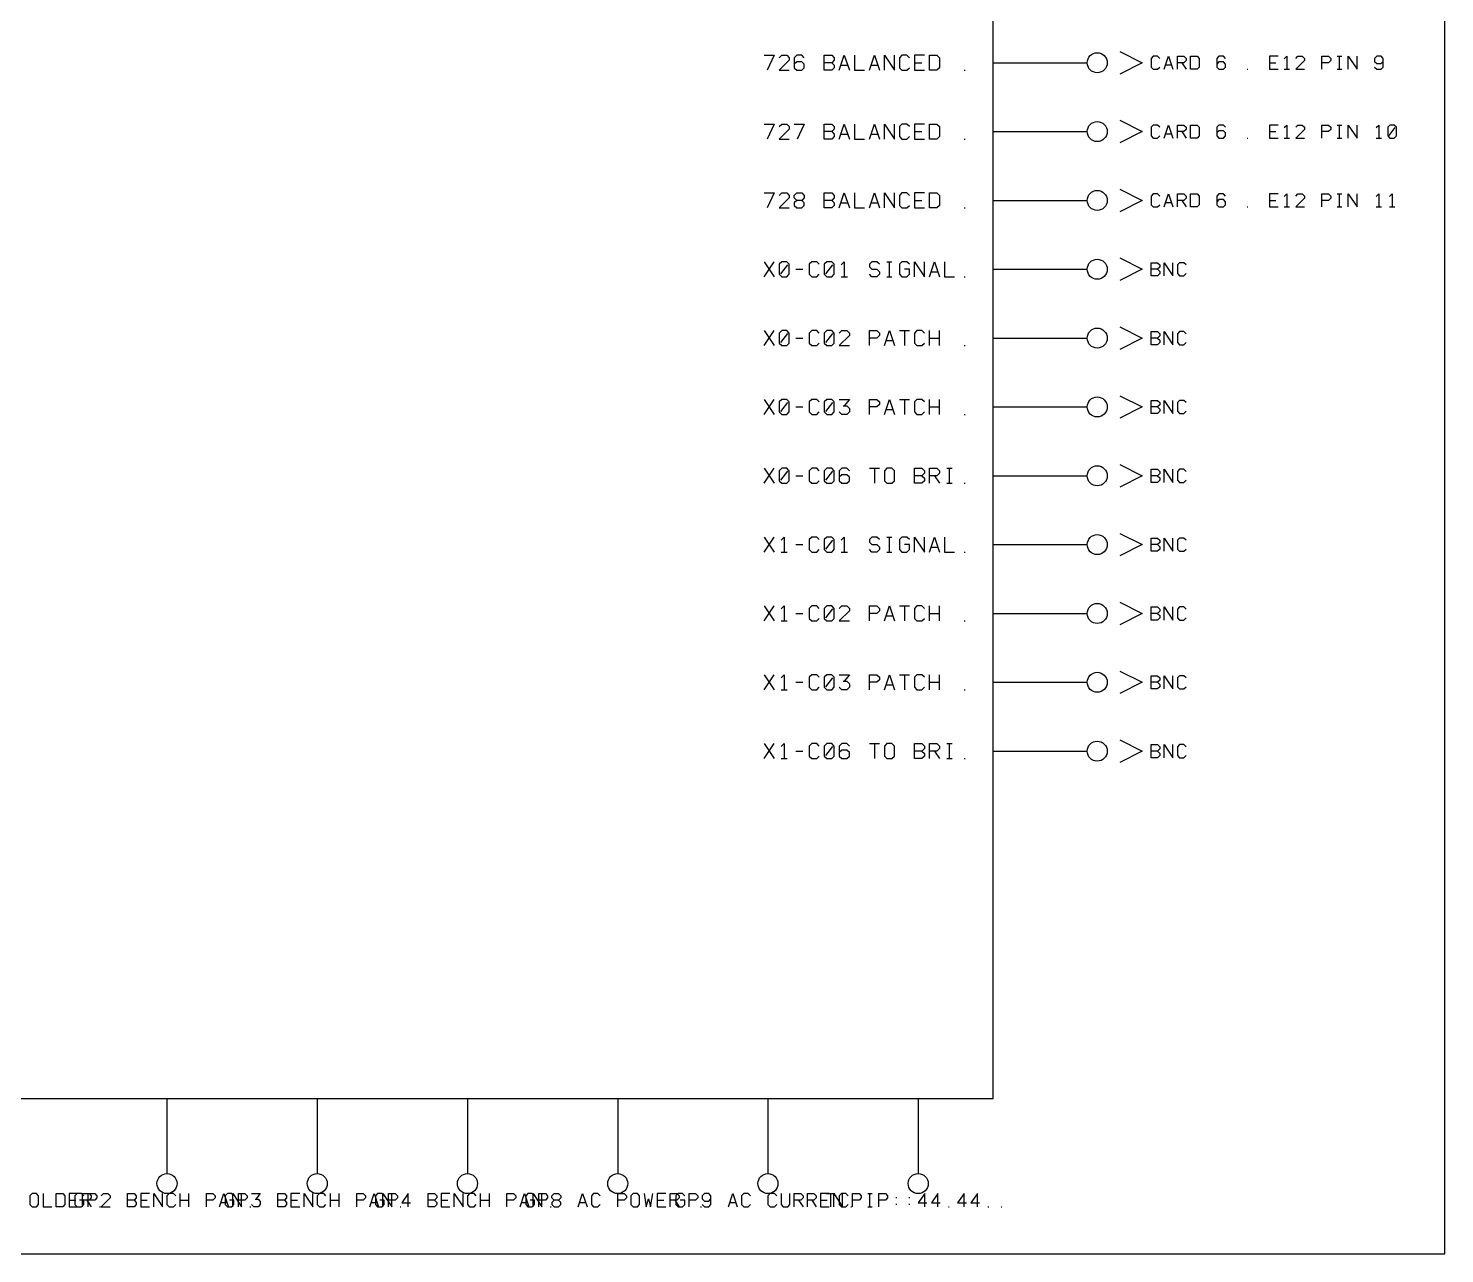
# Model space of a CAD drawing. Header units: millimetres. Extents: x 10 to 2534, y 10 to 1372.
# Drawn here: x 1781.8 to 2008.1, y 561.8 to 757.6 of the extents above; entities that cross this region are included whole.
import ezdxf

# ---------------------------------------------------------------- set-up
doc = ezdxf.new("R2010")
doc.units = ezdxf.units.MM
for name, color, linetype, lineweight in [('DEVICE', 7, 'CONTINUOUS', 25), ('GROUP', 6, 'CONTINUOUS', 25), ('LABEL', 8, 'CONTINUOUS', 25), ('POINT', 4, 'CONTINUOUS', 25), ('PORT_BUS', 5, 'CONTINUOUS', 25), ('PORT_OUT', 30, 'CONTINUOUS', 25), ('PORTAL', 2, 'CONTINUOUS', 25)]:
    doc.layers.add(name, color=color, linetype=linetype, lineweight=lineweight)

msp = doc.modelspace()

# ---------------------------------------------------------------- linework, layer by layer
at = {"layer": 'DEVICE'}
msp.add_lwpolyline([(1624, 586.6), (1936, 586.6), (1936, 1308.6), (1624, 1308.6)], close=True, dxfattribs=at)
at = {"layer": 'GROUP'}
msp.add_lwpolyline([(1551.9, 561.8), (2008.1, 561.8), (2008.1, 1327.2), (1551.9, 1327.2)], close=True, dxfattribs=at)
at = {"layer": 'LABEL'}
for points in [[(1899.4, 753.3), (1901, 753.3), (1899.88, 750.9)], [(1901.8, 752.9), (1902.2, 753.3), (1903, 753.3), (1903.4, 752.9), (1903.4, 752.5), (1901.8, 750.9), (1903.4, 750.9)], [(1905.8, 752.9), (1905.4, 753.3), (1904.6, 753.3), (1904.2, 752.9), (1904.2, 751.3), (1904.6, 750.9), (1905.4, 750.9), (1905.8, 751.3), (1905.8, 751.86), (1905.4, 752.26), (1904.6, 752.26), (1904.2, 751.86)], [(1909, 750.9), (1909, 753.3), (1910.2, 753.3), (1910.6, 752.9), (1910.6, 752.5), (1910.2, 752.1), (1909, 752.1)], [(1910.2, 752.1), (1910.6, 751.7), (1910.6, 751.3), (1910.2, 750.9), (1909, 750.9)], [(1911.4, 750.9), (1912.2, 753.3), (1913, 750.9)], [(1911.68, 751.7), (1912.72, 751.7)], [(1913.8, 753.3), (1913.8, 750.9), (1915.4, 750.9)], [(1916.2, 750.9), (1917, 753.3), (1917.8, 750.9)], [(1916.48, 751.7), (1917.52, 751.7)], [(1918.6, 750.9), (1918.6, 753.3), (1920.2, 750.9), (1920.2, 753.3)], [(1922.6, 752.9), (1922.2, 753.3), (1921.4, 753.3), (1921, 752.9), (1921, 751.3), (1921.4, 750.9), (1922.2, 750.9), (1922.6, 751.3)], [(1925, 753.3), (1923.4, 753.3), (1923.4, 750.9), (1925, 750.9)], [(1923.4, 752.1), (1924.6, 752.1)], [(1925.8, 750.9), (1925.8, 753.3), (1927, 753.3), (1927.4, 752.9), (1927.4, 751.3), (1927, 750.9), (1925.8, 750.9)], [(1931.32, 750.9), (1931.48, 750.9)], [(1899.4, 742.3), (1901, 742.3), (1899.88, 739.9)], [(1901.8, 741.9), (1902.2, 742.3), (1903, 742.3), (1903.4, 741.9), (1903.4, 741.5), (1901.8, 739.9), (1903.4, 739.9)], [(1904.2, 742.3), (1905.8, 742.3), (1904.68, 739.9)], [(1909, 739.9), (1909, 742.3), (1910.2, 742.3), (1910.6, 741.9), (1910.6, 741.5), (1910.2, 741.1), (1909, 741.1)], [(1911.4, 739.9), (1912.2, 742.3), (1913, 739.9)], [(1913.8, 742.3), (1913.8, 739.9), (1915.4, 739.9)], [(1916.2, 739.9), (1917, 742.3), (1917.8, 739.9)], [(1918.6, 739.9), (1918.6, 742.3), (1920.2, 739.9), (1920.2, 742.3)], [(1922.6, 741.9), (1922.2, 742.3), (1921.4, 742.3), (1921, 741.9), (1921, 740.3), (1921.4, 739.9), (1922.2, 739.9), (1922.6, 740.3)], [(1925, 742.3), (1923.4, 742.3), (1923.4, 739.9), (1925, 739.9)], [(1925.8, 739.9), (1925.8, 742.3), (1927, 742.3), (1927.4, 741.9), (1927.4, 740.3), (1927, 739.9), (1925.8, 739.9)], [(1910.2, 741.1), (1910.6, 740.7), (1910.6, 740.3), (1910.2, 739.9), (1909, 739.9)], [(1911.68, 740.7), (1912.72, 740.7)], [(1916.48, 740.7), (1917.52, 740.7)], [(1923.4, 741.1), (1924.6, 741.1)], [(1931.32, 739.9), (1931.48, 739.9)], [(1899.4, 731.3), (1901, 731.3), (1899.88, 728.9)], [(1901.8, 730.9), (1902.2, 731.3), (1903, 731.3), (1903.4, 730.9), (1903.4, 730.5), (1901.8, 728.9), (1903.4, 728.9)], [(1904.6, 730.1), (1904.2, 730.5), (1904.2, 730.9), (1904.6, 731.3), (1905.4, 731.3), (1905.8, 730.9), (1905.8, 730.5), (1905.4, 730.1), (1904.6, 730.1), (1904.2, 729.7), (1904.2, 729.3), (1904.6, 728.9), (1905.4, 728.9), (1905.8, 729.3), (1905.8, 729.7), (1905.4, 730.1)], [(1909, 728.9), (1909, 731.3), (1910.2, 731.3), (1910.6, 730.9), (1910.6, 730.5), (1910.2, 730.1), (1909, 730.1)], [(1911.4, 728.9), (1912.2, 731.3), (1913, 728.9)], [(1913.8, 731.3), (1913.8, 728.9), (1915.4, 728.9)], [(1916.2, 728.9), (1917, 731.3), (1917.8, 728.9)], [(1918.6, 728.9), (1918.6, 731.3), (1920.2, 728.9), (1920.2, 731.3)], [(1922.6, 730.9), (1922.2, 731.3), (1921.4, 731.3), (1921, 730.9), (1921, 729.3), (1921.4, 728.9), (1922.2, 728.9), (1922.6, 729.3)], [(1925, 731.3), (1923.4, 731.3), (1923.4, 728.9), (1925, 728.9)], [(1925.8, 728.9), (1925.8, 731.3), (1927, 731.3), (1927.4, 730.9), (1927.4, 729.3), (1927, 728.9), (1925.8, 728.9)], [(1910.2, 730.1), (1910.6, 729.7), (1910.6, 729.3), (1910.2, 728.9), (1909, 728.9)], [(1911.68, 729.7), (1912.72, 729.7)], [(1916.48, 729.7), (1917.52, 729.7)], [(1923.4, 730.1), (1924.6, 730.1)], [(1931.32, 728.9), (1931.48, 728.9)], [(1899.4, 717.9), (1901, 720.3)], [(1899.4, 720.3), (1901, 717.9)], [(1902.2, 717.9), (1903, 717.9), (1903.4, 718.3), (1903.4, 719.9), (1903, 720.3), (1902.2, 720.3), (1901.8, 719.9), (1901.8, 718.3), (1902.2, 717.9)], [(1902.04, 718.38), (1903.16, 719.82)], [(1908.2, 719.9), (1907.8, 720.3), (1907, 720.3), (1906.6, 719.9), (1906.6, 718.3), (1907, 717.9), (1907.8, 717.9), (1908.2, 718.3)], [(1909.4, 717.9), (1910.2, 717.9), (1910.6, 718.3), (1910.6, 719.9), (1910.2, 720.3), (1909.4, 720.3), (1909, 719.9), (1909, 718.3), (1909.4, 717.9)], [(1909.24, 718.38), (1910.36, 719.82)], [(1911.72, 719.82), (1912.2, 720.3), (1912.2, 717.9)], [(1917.8, 719.9), (1917.4, 720.3), (1916.6, 720.3), (1916.2, 719.9), (1916.2, 719.5), (1916.6, 719.1), (1917.4, 719.1), (1917.8, 718.7), (1917.8, 718.3), (1917.4, 717.9), (1916.6, 717.9), (1916.2, 718.3)], [(1919, 720.3), (1919.8, 720.3)], [(1919.4, 717.9), (1919.4, 720.3)], [(1922.6, 719.9), (1922.2, 720.3), (1921.4, 720.3), (1921, 719.9), (1921, 718.3), (1921.4, 717.9), (1922.2, 717.9), (1922.6, 718.3), (1922.6, 719.1), (1921.8, 719.1)], [(1923.4, 717.9), (1923.4, 720.3), (1925, 717.9), (1925, 720.3)], [(1925.8, 717.9), (1926.6, 720.3), (1927.4, 717.9)], [(1928.2, 720.3), (1928.2, 717.9), (1929.8, 717.9)], [(1904.44, 719.1), (1905.56, 719.1)], [(1911.72, 717.9), (1912.68, 717.9)], [(1919, 717.9), (1919.8, 717.9)], [(1926.08, 718.7), (1927.12, 718.7)], [(1931.32, 717.9), (1931.48, 717.9)], [(1899.4, 706.9), (1901, 709.3)], [(1899.4, 709.3), (1901, 706.9)], [(1902.2, 706.9), (1903, 706.9), (1903.4, 707.3), (1903.4, 708.9), (1903, 709.3), (1902.2, 709.3), (1901.8, 708.9), (1901.8, 707.3), (1902.2, 706.9)], [(1902.04, 707.38), (1903.16, 708.82)], [(1908.2, 708.9), (1907.8, 709.3), (1907, 709.3), (1906.6, 708.9), (1906.6, 707.3), (1907, 706.9), (1907.8, 706.9), (1908.2, 707.3)], [(1909.4, 706.9), (1910.2, 706.9), (1910.6, 707.3), (1910.6, 708.9), (1910.2, 709.3), (1909.4, 709.3), (1909, 708.9), (1909, 707.3), (1909.4, 706.9)], [(1909.24, 707.38), (1910.36, 708.82)], [(1911.4, 708.9), (1911.8, 709.3), (1912.6, 709.3), (1913, 708.9), (1913, 708.5), (1911.4, 706.9), (1913, 706.9)], [(1916.2, 706.9), (1916.2, 709.3), (1917.4, 709.3), (1917.8, 708.9), (1917.8, 708.5), (1917.4, 708.1), (1916.2, 708.1)], [(1918.6, 706.9), (1919.4, 709.3), (1920.2, 706.9)], [(1921, 709.3), (1922.6, 709.3)], [(1921.8, 709.3), (1921.8, 706.9)], [(1925, 708.9), (1924.6, 709.3), (1923.8, 709.3), (1923.4, 708.9), (1923.4, 707.3), (1923.8, 706.9), (1924.6, 706.9), (1925, 707.3)], [(1925.8, 706.9), (1925.8, 709.3)], [(1927.4, 706.9), (1927.4, 709.3)], [(1904.44, 708.1), (1905.56, 708.1)], [(1918.88, 707.7), (1919.92, 707.7)], [(1925.8, 708.1), (1927.4, 708.1)], [(1931.32, 706.9), (1931.48, 706.9)], [(1899.4, 695.9), (1901, 698.3)], [(1899.4, 698.3), (1901, 695.9)], [(1902.2, 695.9), (1903, 695.9), (1903.4, 696.3), (1903.4, 697.9), (1903, 698.3), (1902.2, 698.3), (1901.8, 697.9), (1901.8, 696.3), (1902.2, 695.9)], [(1902.04, 696.38), (1903.16, 697.82)], [(1904.44, 697.1), (1905.56, 697.1)], [(1908.2, 697.9), (1907.8, 698.3), (1907, 698.3), (1906.6, 697.9), (1906.6, 696.3), (1907, 695.9), (1907.8, 695.9), (1908.2, 696.3)], [(1909.4, 695.9), (1910.2, 695.9), (1910.6, 696.3), (1910.6, 697.9), (1910.2, 698.3), (1909.4, 698.3), (1909, 697.9), (1909, 696.3), (1909.4, 695.9)], [(1909.24, 696.38), (1910.36, 697.82)], [(1911.4, 698.3), (1913, 698.3), (1912.2, 697.26)], [(1912.04, 697.26), (1912.6, 697.26), (1913, 696.86), (1913, 696.3), (1912.6, 695.9), (1911.8, 695.9), (1911.4, 696.3)], [(1916.2, 695.9), (1916.2, 698.3), (1917.4, 698.3), (1917.8, 697.9), (1917.8, 697.5), (1917.4, 697.1), (1916.2, 697.1)], [(1918.6, 695.9), (1919.4, 698.3), (1920.2, 695.9)], [(1921, 698.3), (1922.6, 698.3)], [(1921.8, 698.3), (1921.8, 695.9)], [(1925, 697.9), (1924.6, 698.3), (1923.8, 698.3), (1923.4, 697.9), (1923.4, 696.3), (1923.8, 695.9), (1924.6, 695.9), (1925, 696.3)], [(1925.8, 695.9), (1925.8, 698.3)], [(1925.8, 697.1), (1927.4, 697.1)], [(1927.4, 695.9), (1927.4, 698.3)], [(1918.88, 696.7), (1919.92, 696.7)], [(1931.32, 695.9), (1931.48, 695.9)], [(1899.4, 684.9), (1901, 687.3)], [(1899.4, 687.3), (1901, 684.9)], [(1902.2, 684.9), (1903, 684.9), (1903.4, 685.3), (1903.4, 686.9), (1903, 687.3), (1902.2, 687.3), (1901.8, 686.9), (1901.8, 685.3), (1902.2, 684.9)], [(1902.04, 685.38), (1903.16, 686.82)], [(1904.44, 686.1), (1905.56, 686.1)], [(1908.2, 686.9), (1907.8, 687.3), (1907, 687.3), (1906.6, 686.9), (1906.6, 685.3), (1907, 684.9), (1907.8, 684.9), (1908.2, 685.3)], [(1909.4, 684.9), (1910.2, 684.9), (1910.6, 685.3), (1910.6, 686.9), (1910.2, 687.3), (1909.4, 687.3), (1909, 686.9), (1909, 685.3), (1909.4, 684.9)], [(1909.24, 685.38), (1910.36, 686.82)], [(1913, 686.9), (1912.6, 687.3), (1911.8, 687.3), (1911.4, 686.9), (1911.4, 685.3), (1911.8, 684.9), (1912.6, 684.9), (1913, 685.3), (1913, 685.86), (1912.6, 686.26), (1911.8, 686.26), (1911.4, 685.86)], [(1916.2, 687.3), (1917.8, 687.3)], [(1917, 687.3), (1917, 684.9)], [(1919, 684.9), (1919.8, 684.9), (1920.2, 685.3), (1920.2, 686.9), (1919.8, 687.3), (1919, 687.3), (1918.6, 686.9), (1918.6, 685.3), (1919, 684.9)], [(1923.4, 684.9), (1923.4, 687.3), (1924.6, 687.3), (1925, 686.9), (1925, 686.5), (1924.6, 686.1), (1923.4, 686.1)], [(1924.6, 686.1), (1925, 685.7), (1925, 685.3), (1924.6, 684.9), (1923.4, 684.9)], [(1925.8, 684.9), (1925.8, 687.3), (1927, 687.3), (1927.4, 686.9), (1927.4, 686.5), (1927, 686.1), (1925.8, 686.1)], [(1926.6, 686.1), (1927.4, 684.9)], [(1928.6, 687.3), (1929.4, 687.3)], [(1929, 684.9), (1929, 687.3)], [(1928.6, 684.9), (1929.4, 684.9)], [(1931.32, 684.9), (1931.48, 684.9)], [(1899.4, 673.9), (1901, 676.3)], [(1899.4, 676.3), (1901, 673.9)], [(1902.12, 675.82), (1902.6, 676.3), (1902.6, 673.9)], [(1904.44, 675.1), (1905.56, 675.1)], [(1908.2, 675.9), (1907.8, 676.3), (1907, 676.3), (1906.6, 675.9), (1906.6, 674.3), (1907, 673.9), (1907.8, 673.9), (1908.2, 674.3)], [(1909.4, 673.9), (1910.2, 673.9), (1910.6, 674.3), (1910.6, 675.9), (1910.2, 676.3), (1909.4, 676.3), (1909, 675.9), (1909, 674.3), (1909.4, 673.9)], [(1909.24, 674.38), (1910.36, 675.82)], [(1911.72, 675.82), (1912.2, 676.3), (1912.2, 673.9)], [(1917.8, 675.9), (1917.4, 676.3), (1916.6, 676.3), (1916.2, 675.9), (1916.2, 675.5), (1916.6, 675.1), (1917.4, 675.1), (1917.8, 674.7), (1917.8, 674.3), (1917.4, 673.9), (1916.6, 673.9), (1916.2, 674.3)], [(1919, 676.3), (1919.8, 676.3)], [(1919.4, 673.9), (1919.4, 676.3)], [(1922.6, 675.9), (1922.2, 676.3), (1921.4, 676.3), (1921, 675.9), (1921, 674.3), (1921.4, 673.9), (1922.2, 673.9), (1922.6, 674.3), (1922.6, 675.1), (1921.8, 675.1)], [(1923.4, 673.9), (1923.4, 676.3), (1925, 673.9), (1925, 676.3)], [(1925.8, 673.9), (1926.6, 676.3), (1927.4, 673.9)], [(1926.08, 674.7), (1927.12, 674.7)], [(1928.2, 676.3), (1928.2, 673.9), (1929.8, 673.9)], [(1902.12, 673.9), (1903.08, 673.9)], [(1911.72, 673.9), (1912.68, 673.9)], [(1919, 673.9), (1919.8, 673.9)], [(1931.32, 673.9), (1931.48, 673.9)], [(1899.4, 662.9), (1901, 665.3)], [(1899.4, 665.3), (1901, 662.9)], [(1902.12, 664.82), (1902.6, 665.3), (1902.6, 662.9)], [(1908.2, 664.9), (1907.8, 665.3), (1907, 665.3), (1906.6, 664.9), (1906.6, 663.3), (1907, 662.9), (1907.8, 662.9), (1908.2, 663.3)], [(1909.4, 662.9), (1910.2, 662.9), (1910.6, 663.3), (1910.6, 664.9), (1910.2, 665.3), (1909.4, 665.3), (1909, 664.9), (1909, 663.3), (1909.4, 662.9)], [(1911.4, 664.9), (1911.8, 665.3), (1912.6, 665.3), (1913, 664.9), (1913, 664.5), (1911.4, 662.9), (1913, 662.9)], [(1916.2, 662.9), (1916.2, 665.3), (1917.4, 665.3), (1917.8, 664.9), (1917.8, 664.5), (1917.4, 664.1), (1916.2, 664.1)], [(1918.6, 662.9), (1919.4, 665.3), (1920.2, 662.9)], [(1921, 665.3), (1922.6, 665.3)], [(1921.8, 665.3), (1921.8, 662.9)], [(1925, 664.9), (1924.6, 665.3), (1923.8, 665.3), (1923.4, 664.9), (1923.4, 663.3), (1923.8, 662.9), (1924.6, 662.9), (1925, 663.3)], [(1925.8, 662.9), (1925.8, 665.3)], [(1927.4, 662.9), (1927.4, 665.3)], [(1904.44, 664.1), (1905.56, 664.1)], [(1909.24, 663.38), (1910.36, 664.82)], [(1918.88, 663.7), (1919.92, 663.7)], [(1925.8, 664.1), (1927.4, 664.1)], [(1902.12, 662.9), (1903.08, 662.9)], [(1931.32, 662.9), (1931.48, 662.9)], [(1899.4, 651.9), (1901, 654.3)], [(1899.4, 654.3), (1901, 651.9)], [(1902.12, 653.82), (1902.6, 654.3), (1902.6, 651.9)], [(1908.2, 653.9), (1907.8, 654.3), (1907, 654.3), (1906.6, 653.9), (1906.6, 652.3), (1907, 651.9), (1907.8, 651.9), (1908.2, 652.3)], [(1909.4, 651.9), (1910.2, 651.9), (1910.6, 652.3), (1910.6, 653.9), (1910.2, 654.3), (1909.4, 654.3), (1909, 653.9), (1909, 652.3), (1909.4, 651.9)], [(1911.4, 654.3), (1913, 654.3), (1912.2, 653.26)], [(1916.2, 651.9), (1916.2, 654.3), (1917.4, 654.3), (1917.8, 653.9), (1917.8, 653.5), (1917.4, 653.1), (1916.2, 653.1)], [(1918.6, 651.9), (1919.4, 654.3), (1920.2, 651.9)], [(1921, 654.3), (1922.6, 654.3)], [(1921.8, 654.3), (1921.8, 651.9)], [(1925, 653.9), (1924.6, 654.3), (1923.8, 654.3), (1923.4, 653.9), (1923.4, 652.3), (1923.8, 651.9), (1924.6, 651.9), (1925, 652.3)], [(1925.8, 651.9), (1925.8, 654.3)], [(1927.4, 651.9), (1927.4, 654.3)], [(1902.12, 651.9), (1903.08, 651.9)], [(1904.44, 653.1), (1905.56, 653.1)], [(1909.24, 652.38), (1910.36, 653.82)], [(1912.04, 653.26), (1912.6, 653.26), (1913, 652.86), (1913, 652.3), (1912.6, 651.9), (1911.8, 651.9), (1911.4, 652.3)], [(1918.88, 652.7), (1919.92, 652.7)], [(1925.8, 653.1), (1927.4, 653.1)], [(1931.32, 651.9), (1931.48, 651.9)], [(1899.4, 640.9), (1901, 643.3)], [(1899.4, 643.3), (1901, 640.9)], [(1902.12, 642.82), (1902.6, 643.3), (1902.6, 640.9)], [(1908.2, 642.9), (1907.8, 643.3), (1907, 643.3), (1906.6, 642.9), (1906.6, 641.3), (1907, 640.9), (1907.8, 640.9), (1908.2, 641.3)], [(1909.4, 640.9), (1910.2, 640.9), (1910.6, 641.3), (1910.6, 642.9), (1910.2, 643.3), (1909.4, 643.3), (1909, 642.9), (1909, 641.3), (1909.4, 640.9)], [(1909.24, 641.38), (1910.36, 642.82)], [(1913, 642.9), (1912.6, 643.3), (1911.8, 643.3), (1911.4, 642.9), (1911.4, 641.3), (1911.8, 640.9), (1912.6, 640.9), (1913, 641.3), (1913, 641.86), (1912.6, 642.26), (1911.8, 642.26), (1911.4, 641.86)], [(1916.2, 643.3), (1917.8, 643.3)], [(1917, 643.3), (1917, 640.9)], [(1919, 640.9), (1919.8, 640.9), (1920.2, 641.3), (1920.2, 642.9), (1919.8, 643.3), (1919, 643.3), (1918.6, 642.9), (1918.6, 641.3), (1919, 640.9)], [(1923.4, 640.9), (1923.4, 643.3), (1924.6, 643.3), (1925, 642.9), (1925, 642.5), (1924.6, 642.1), (1923.4, 642.1)], [(1925.8, 640.9), (1925.8, 643.3), (1927, 643.3), (1927.4, 642.9), (1927.4, 642.5), (1927, 642.1), (1925.8, 642.1)], [(1928.6, 643.3), (1929.4, 643.3)], [(1929, 640.9), (1929, 643.3)], [(1902.12, 640.9), (1903.08, 640.9)], [(1904.44, 642.1), (1905.56, 642.1)], [(1924.6, 642.1), (1925, 641.7), (1925, 641.3), (1924.6, 640.9), (1923.4, 640.9)], [(1926.6, 642.1), (1927.4, 640.9)], [(1928.6, 640.9), (1929.4, 640.9)], [(1931.32, 640.9), (1931.48, 640.9)], [(1782.45, 569.3), (1783.15, 569.3), (1783.5, 569.65), (1783.5, 571.05), (1783.15, 571.4), (1782.45, 571.4), (1782.1, 571.05), (1782.1, 569.65), (1782.45, 569.3)], [(1784.2, 571.4), (1784.2, 569.3), (1785.6, 569.3)], [(1786.3, 569.3), (1786.3, 571.4), (1787.35, 571.4), (1787.7, 571.05), (1787.7, 569.65), (1787.35, 569.3), (1786.3, 569.3)], [(1789.8, 571.4), (1788.4, 571.4), (1788.4, 569.3), (1789.8, 569.3)], [(1788.4, 570.35), (1789.45, 570.35)], [(1790.7, 571.05), (1790.35, 571.4), (1789.65, 571.4), (1789.3, 571.05), (1789.3, 569.65), (1789.65, 569.3), (1790.35, 569.3), (1790.7, 569.65), (1790.7, 570.35), (1790, 570.35)], [(1790.5, 569.3), (1790.5, 571.4), (1791.55, 571.4), (1791.9, 571.05), (1791.9, 570.7), (1791.55, 570.35), (1790.5, 570.35)], [(1791.2, 570.35), (1791.9, 569.3)], [(1791.4, 569.3), (1791.4, 571.4), (1792.45, 571.4), (1792.8, 571.05), (1792.8, 570.7), (1792.45, 570.35), (1791.4, 570.35)], [(1793.5, 571.05), (1793.85, 571.4), (1794.55, 571.4), (1794.9, 571.05), (1794.9, 570.7), (1793.5, 569.3), (1794.9, 569.3)], [(1797.7, 569.3), (1797.7, 571.4), (1798.75, 571.4), (1799.1, 571.05), (1799.1, 570.7), (1798.75, 570.35), (1797.7, 570.35)], [(1798.75, 570.35), (1799.1, 570), (1799.1, 569.65), (1798.75, 569.3), (1797.7, 569.3)], [(1801.2, 571.4), (1799.8, 571.4), (1799.8, 569.3), (1801.2, 569.3)], [(1799.8, 570.35), (1800.85, 570.35)], [(1801.9, 569.3), (1801.9, 571.4), (1803.3, 569.3), (1803.3, 571.4)], [(1805.4, 571.05), (1805.05, 571.4), (1804.35, 571.4), (1804, 571.05), (1804, 569.65), (1804.35, 569.3), (1805.05, 569.3), (1805.4, 569.65)], [(1806.1, 569.3), (1806.1, 571.4)], [(1806.1, 570.35), (1807.5, 570.35)], [(1807.5, 569.3), (1807.5, 571.4)], [(1810.3, 569.3), (1810.3, 571.4), (1811.35, 571.4), (1811.7, 571.05), (1811.7, 570.7), (1811.35, 570.35), (1810.3, 570.35)], [(1812.4, 569.3), (1813.1, 571.4), (1813.8, 569.3)], [(1814.7, 571.05), (1814.35, 571.4), (1813.65, 571.4), (1813.3, 571.05), (1813.3, 569.65), (1813.65, 569.3), (1814.35, 569.3), (1814.7, 569.65), (1814.7, 570.35), (1814, 570.35)], [(1814.5, 569.3), (1814.5, 571.4), (1815.9, 569.3), (1815.9, 571.4)], [(1815.4, 569.3), (1815.4, 571.4), (1816.45, 571.4), (1816.8, 571.05), (1816.8, 570.7), (1816.45, 570.35), (1815.4, 570.35)], [(1817.5, 571.4), (1818.9, 571.4), (1818.2, 570.49)], [(1818.06, 570.49), (1818.55, 570.49), (1818.9, 570.14), (1818.9, 569.65), (1818.55, 569.3), (1817.85, 569.3), (1817.5, 569.65)], [(1821.7, 569.3), (1821.7, 571.4), (1822.75, 571.4), (1823.1, 571.05), (1823.1, 570.7), (1822.75, 570.35), (1821.7, 570.35)], [(1822.75, 570.35), (1823.1, 570), (1823.1, 569.65), (1822.75, 569.3), (1821.7, 569.3)], [(1825.2, 571.4), (1823.8, 571.4), (1823.8, 569.3), (1825.2, 569.3)], [(1823.8, 570.35), (1824.85, 570.35)], [(1825.9, 569.3), (1825.9, 571.4), (1827.3, 569.3), (1827.3, 571.4)], [(1829.4, 571.05), (1829.05, 571.4), (1828.35, 571.4), (1828, 571.05), (1828, 569.65), (1828.35, 569.3), (1829.05, 569.3), (1829.4, 569.65)], [(1830.1, 569.3), (1830.1, 571.4)], [(1830.1, 570.35), (1831.5, 570.35)], [(1831.5, 569.3), (1831.5, 571.4)], [(1834.3, 569.3), (1834.3, 571.4), (1835.35, 571.4), (1835.7, 571.05), (1835.7, 570.7), (1835.35, 570.35), (1834.3, 570.35)], [(1836.4, 569.3), (1837.1, 571.4), (1837.8, 569.3)], [(1838.7, 571.05), (1838.35, 571.4), (1837.65, 571.4), (1837.3, 571.05), (1837.3, 569.65), (1837.65, 569.3), (1838.35, 569.3), (1838.7, 569.65), (1838.7, 570.35), (1838, 570.35)], [(1838.5, 569.3), (1838.5, 571.4), (1839.9, 569.3), (1839.9, 571.4)], [(1839.4, 569.3), (1839.4, 571.4), (1840.45, 571.4), (1840.8, 571.05), (1840.8, 570.7), (1840.45, 570.35), (1839.4, 570.35)], [(1842.55, 569.3), (1842.55, 571.4), (1841.5, 569.93), (1842.9, 569.93)], [(1845.7, 569.3), (1845.7, 571.4), (1846.75, 571.4), (1847.1, 571.05), (1847.1, 570.7), (1846.75, 570.35), (1845.7, 570.35)], [(1846.75, 570.35), (1847.1, 570), (1847.1, 569.65), (1846.75, 569.3), (1845.7, 569.3)], [(1849.2, 571.4), (1847.8, 571.4), (1847.8, 569.3), (1849.2, 569.3)], [(1847.8, 570.35), (1848.85, 570.35)], [(1849.9, 569.3), (1849.9, 571.4), (1851.3, 569.3), (1851.3, 571.4)], [(1853.4, 571.05), (1853.05, 571.4), (1852.35, 571.4), (1852, 571.05), (1852, 569.65), (1852.35, 569.3), (1853.05, 569.3), (1853.4, 569.65)], [(1854.1, 569.3), (1854.1, 571.4)], [(1854.1, 570.35), (1855.5, 570.35)], [(1855.5, 569.3), (1855.5, 571.4)], [(1858.3, 569.3), (1858.3, 571.4), (1859.35, 571.4), (1859.7, 571.05), (1859.7, 570.7), (1859.35, 570.35), (1858.3, 570.35)], [(1860.4, 569.3), (1861.1, 571.4), (1861.8, 569.3)], [(1862.7, 571.05), (1862.35, 571.4), (1861.65, 571.4), (1861.3, 571.05), (1861.3, 569.65), (1861.65, 569.3), (1862.35, 569.3), (1862.7, 569.65), (1862.7, 570.35), (1862, 570.35)], [(1862.5, 569.3), (1862.5, 571.4), (1863.9, 569.3), (1863.9, 571.4)], [(1863.4, 569.3), (1863.4, 571.4), (1864.45, 571.4), (1864.8, 571.05), (1864.8, 570.7), (1864.45, 570.35), (1863.4, 570.35)], [(1865.85, 570.35), (1865.5, 570.7), (1865.5, 571.05), (1865.85, 571.4), (1866.55, 571.4), (1866.9, 571.05), (1866.9, 570.7), (1866.55, 570.35), (1865.85, 570.35), (1865.5, 570), (1865.5, 569.65), (1865.85, 569.3), (1866.55, 569.3), (1866.9, 569.65), (1866.9, 570), (1866.55, 570.35)], [(1869.7, 569.3), (1870.4, 571.4), (1871.1, 569.3)], [(1873.2, 571.05), (1872.85, 571.4), (1872.15, 571.4), (1871.8, 571.05), (1871.8, 569.65), (1872.15, 569.3), (1872.85, 569.3), (1873.2, 569.65)], [(1876, 569.3), (1876, 571.4), (1877.05, 571.4), (1877.4, 571.05), (1877.4, 570.7), (1877.05, 570.35), (1876, 570.35)], [(1878.45, 569.3), (1879.15, 569.3), (1879.5, 569.65), (1879.5, 571.05), (1879.15, 571.4), (1878.45, 571.4), (1878.1, 571.05), (1878.1, 569.65), (1878.45, 569.3)], [(1880.2, 571.4), (1880.55, 569.3), (1880.9, 570.56), (1881.25, 569.3), (1881.6, 571.4)], [(1883.7, 571.4), (1882.3, 571.4), (1882.3, 569.3), (1883.7, 569.3)], [(1882.3, 570.35), (1883.35, 570.35)], [(1884.4, 569.3), (1884.4, 571.4), (1885.45, 571.4), (1885.8, 571.05), (1885.8, 570.7), (1885.45, 570.35), (1884.4, 570.35)], [(1885.1, 570.35), (1885.8, 569.3)], [(1886.7, 571.05), (1886.35, 571.4), (1885.65, 571.4), (1885.3, 571.05), (1885.3, 569.65), (1885.65, 569.3), (1886.35, 569.3), (1886.7, 569.65), (1886.7, 570.35), (1886, 570.35)], [(1887.4, 569.3), (1887.4, 571.4), (1888.45, 571.4), (1888.8, 571.05), (1888.8, 570.7), (1888.45, 570.35), (1887.4, 570.35)], [(1889.5, 569.65), (1889.85, 569.3), (1890.55, 569.3), (1890.9, 569.65), (1890.9, 571.05), (1890.55, 571.4), (1889.85, 571.4), (1889.5, 571.05), (1889.5, 570.56), (1889.85, 570.21), (1890.55, 570.21), (1890.9, 570.56)], [(1893.7, 569.3), (1894.4, 571.4), (1895.1, 569.3)], [(1897.2, 571.05), (1896.85, 571.4), (1896.15, 571.4), (1895.8, 571.05), (1895.8, 569.65), (1896.15, 569.3), (1896.85, 569.3), (1897.2, 569.65)], [(1901.4, 571.05), (1901.05, 571.4), (1900.35, 571.4), (1900, 571.05), (1900, 569.65), (1900.35, 569.3), (1901.05, 569.3), (1901.4, 569.65)], [(1902.1, 571.4), (1902.1, 569.65), (1902.45, 569.3), (1903.15, 569.3), (1903.5, 569.65), (1903.5, 571.4)], [(1904.2, 569.3), (1904.2, 571.4), (1905.25, 571.4), (1905.6, 571.05), (1905.6, 570.7), (1905.25, 570.35), (1904.2, 570.35)], [(1904.9, 570.35), (1905.6, 569.3)], [(1906.3, 569.3), (1906.3, 571.4), (1907.35, 571.4), (1907.7, 571.05), (1907.7, 570.7), (1907.35, 570.35), (1906.3, 570.35)], [(1907, 570.35), (1907.7, 569.3)], [(1909.8, 571.4), (1908.4, 571.4), (1908.4, 569.3), (1909.8, 569.3)], [(1908.4, 570.35), (1909.45, 570.35)], [(1909.3, 571.4), (1910.7, 571.4)], [(1910, 571.4), (1910, 569.3)], [(1910.5, 569.3), (1910.5, 571.4), (1911.9, 569.3), (1911.9, 571.4)], [(1912.8, 571.05), (1912.45, 571.4), (1911.75, 571.4), (1911.4, 571.05), (1911.4, 569.65), (1911.75, 569.3), (1912.45, 569.3), (1912.8, 569.65)], [(1913.5, 569.3), (1913.5, 571.4), (1914.55, 571.4), (1914.9, 571.05), (1914.9, 570.7), (1914.55, 570.35), (1913.5, 570.35)], [(1915.95, 571.4), (1916.65, 571.4)], [(1916.3, 569.3), (1916.3, 571.4)], [(1917.7, 569.3), (1917.7, 571.4), (1918.75, 571.4), (1919.1, 571.05), (1919.1, 570.7), (1918.75, 570.35), (1917.7, 570.35)], [(1920.43, 570.77), (1920.57, 570.77)], [(1922.53, 570.77), (1922.67, 570.77)], [(1925.05, 569.3), (1925.05, 571.4), (1924, 569.93), (1925.4, 569.93)], [(1927.15, 569.3), (1927.15, 571.4), (1926.1, 569.93), (1927.5, 569.93)], [(1931.35, 569.3), (1931.35, 571.4), (1930.3, 569.93), (1931.7, 569.93)], [(1933.45, 569.3), (1933.45, 571.4), (1932.4, 569.93), (1933.8, 569.93)], [(1793.23, 569.3), (1793.37, 569.3)], [(1812.645, 570), (1813.555, 570)], [(1817.23, 569.3), (1817.37, 569.3)], [(1836.645, 570), (1837.555, 570)], [(1841.23, 569.3), (1841.37, 569.3)], [(1860.645, 570), (1861.555, 570)], [(1865.23, 569.3), (1865.37, 569.3)], [(1869.945, 570), (1870.855, 570)], [(1889.23, 569.3), (1889.37, 569.3)], [(1893.945, 570), (1894.855, 570)], [(1913.23, 569.3), (1913.37, 569.3)], [(1915.95, 569.3), (1916.65, 569.3)], [(1920.43, 569.72), (1920.57, 569.72)], [(1922.53, 569.72), (1922.67, 569.72)], [(1928.83, 569.3), (1928.97, 569.3)], [(1935.13, 569.3), (1935.27, 569.3)], [(1937.23, 569.3), (1937.37, 569.3)]]:
    msp.add_lwpolyline(points, dxfattribs=at)
at = {"layer": 'POINT'}
for centre in [(1952.6, 752.1), (1952.6, 741.1), (1952.6, 730.1), (1952.6, 719.1), (1952.6, 708.1), (1952.6, 697.1), (1952.6, 686.1), (1952.6, 675.1), (1952.6, 664.1), (1952.6, 653.1), (1952.6, 642.1), (1804, 573), (1828, 573), (1852, 573), (1876, 573), (1900, 573), (1924, 573)]:
    msp.add_circle(centre, 1.6, dxfattribs=at)
at = {"layer": 'PORT_BUS'}
for p, q in [((1804, 586.6), (1804, 574.6)), ((1828, 586.6), (1828, 574.6)), ((1852, 586.6), (1852, 574.6)), ((1876, 586.6), (1876, 574.6)), ((1900, 586.6), (1900, 574.6)), ((1924, 586.6), (1924, 574.6))]:
    msp.add_line(p, q, dxfattribs=at)
at = {"layer": 'PORT_OUT'}
for p, q in [((1936, 752.1), (1951, 752.1)), ((1936, 741.1), (1951, 741.1)), ((1936, 730.1), (1951, 730.1)), ((1936, 719.1), (1951, 719.1)), ((1936, 708.1), (1951, 708.1)), ((1936, 697.1), (1951, 697.1)), ((1936, 686.1), (1951, 686.1)), ((1936, 675.1), (1951, 675.1)), ((1936, 664.1), (1951, 664.1)), ((1936, 653.1), (1951, 653.1)), ((1936, 642.1), (1951, 642.1))]:
    msp.add_line(p, q, dxfattribs=at)
at = {"layer": 'PORTAL'}
for points in [[(1956.2, 753.9), (1959.8, 752.1), (1956.2, 750.3)], [(1962.6, 752.8), (1962.25, 753.15), (1961.55, 753.15), (1961.2, 752.8), (1961.2, 751.4), (1961.55, 751.05), (1962.25, 751.05), (1962.6, 751.4)], [(1963.3, 751.05), (1964, 753.15), (1964.7, 751.05)], [(1963.545, 751.75), (1964.455, 751.75)], [(1965.4, 751.05), (1965.4, 753.15), (1966.45, 753.15), (1966.8, 752.8), (1966.8, 752.45), (1966.45, 752.1), (1965.4, 752.1)], [(1966.1, 752.1), (1966.8, 751.05)], [(1967.5, 751.05), (1967.5, 753.15), (1968.55, 753.15), (1968.9, 752.8), (1968.9, 751.4), (1968.55, 751.05), (1967.5, 751.05)], [(1973.1, 752.8), (1972.75, 753.15), (1972.05, 753.15), (1971.7, 752.8), (1971.7, 751.4), (1972.05, 751.05), (1972.75, 751.05), (1973.1, 751.4), (1973.1, 751.89), (1972.75, 752.24), (1972.05, 752.24), (1971.7, 751.89)], [(1981.5, 753.15), (1980.1, 753.15), (1980.1, 751.05), (1981.5, 751.05)], [(1980.1, 752.1), (1981.15, 752.1)], [(1982.48, 752.73), (1982.9, 753.15), (1982.9, 751.05)], [(1984.3, 752.8), (1984.65, 753.15), (1985.35, 753.15), (1985.7, 752.8), (1985.7, 752.45), (1984.3, 751.05), (1985.7, 751.05)], [(1988.5, 751.05), (1988.5, 753.15), (1989.55, 753.15), (1989.9, 752.8), (1989.9, 752.45), (1989.55, 752.1), (1988.5, 752.1)], [(1990.95, 753.15), (1991.65, 753.15)], [(1991.3, 751.05), (1991.3, 753.15)], [(1992.7, 751.05), (1992.7, 753.15), (1994.1, 751.05), (1994.1, 753.15)], [(1996.9, 751.4), (1997.25, 751.05), (1997.95, 751.05), (1998.3, 751.4), (1998.3, 752.8), (1997.95, 753.15), (1997.25, 753.15), (1996.9, 752.8), (1996.9, 752.31), (1997.25, 751.96), (1997.95, 751.96), (1998.3, 752.31)], [(1976.53, 751.05), (1976.67, 751.05)], [(1982.48, 751.05), (1983.32, 751.05)], [(1990.95, 751.05), (1991.65, 751.05)], [(1956.2, 742.9), (1959.8, 741.1), (1956.2, 739.3)], [(1962.6, 741.8), (1962.25, 742.15), (1961.55, 742.15), (1961.2, 741.8), (1961.2, 740.4), (1961.55, 740.05), (1962.25, 740.05), (1962.6, 740.4)], [(1963.3, 740.05), (1964, 742.15), (1964.7, 740.05)], [(1965.4, 740.05), (1965.4, 742.15), (1966.45, 742.15), (1966.8, 741.8), (1966.8, 741.45), (1966.45, 741.1), (1965.4, 741.1)], [(1967.5, 740.05), (1967.5, 742.15), (1968.55, 742.15), (1968.9, 741.8), (1968.9, 740.4), (1968.55, 740.05), (1967.5, 740.05)], [(1973.1, 741.8), (1972.75, 742.15), (1972.05, 742.15), (1971.7, 741.8), (1971.7, 740.4), (1972.05, 740.05), (1972.75, 740.05), (1973.1, 740.4), (1973.1, 740.89), (1972.75, 741.24), (1972.05, 741.24), (1971.7, 740.89)], [(1981.5, 742.15), (1980.1, 742.15), (1980.1, 740.05), (1981.5, 740.05)], [(1982.48, 741.73), (1982.9, 742.15), (1982.9, 740.05)], [(1984.3, 741.8), (1984.65, 742.15), (1985.35, 742.15), (1985.7, 741.8), (1985.7, 741.45), (1984.3, 740.05), (1985.7, 740.05)], [(1988.5, 740.05), (1988.5, 742.15), (1989.55, 742.15), (1989.9, 741.8), (1989.9, 741.45), (1989.55, 741.1), (1988.5, 741.1)], [(1990.95, 742.15), (1991.65, 742.15)], [(1991.3, 740.05), (1991.3, 742.15)], [(1992.7, 740.05), (1992.7, 742.15), (1994.1, 740.05), (1994.1, 742.15)], [(1997.18, 741.73), (1997.6, 742.15), (1997.6, 740.05)], [(1999.35, 740.05), (2000.05, 740.05), (2000.4, 740.4), (2000.4, 741.8), (2000.05, 742.15), (1999.35, 742.15), (1999, 741.8), (1999, 740.4), (1999.35, 740.05)], [(1963.545, 740.75), (1964.455, 740.75)], [(1966.1, 741.1), (1966.8, 740.05)], [(1976.53, 740.05), (1976.67, 740.05)], [(1980.1, 741.1), (1981.15, 741.1)], [(1982.48, 740.05), (1983.32, 740.05)], [(1990.95, 740.05), (1991.65, 740.05)], [(1997.18, 740.05), (1998.02, 740.05)], [(1999.21, 740.47), (2000.19, 741.73)], [(1956.2, 731.9), (1959.8, 730.1), (1956.2, 728.3)], [(1962.6, 730.8), (1962.25, 731.15), (1961.55, 731.15), (1961.2, 730.8), (1961.2, 729.4), (1961.55, 729.05), (1962.25, 729.05), (1962.6, 729.4)], [(1963.3, 729.05), (1964, 731.15), (1964.7, 729.05)], [(1965.4, 729.05), (1965.4, 731.15), (1966.45, 731.15), (1966.8, 730.8), (1966.8, 730.45), (1966.45, 730.1), (1965.4, 730.1)], [(1967.5, 729.05), (1967.5, 731.15), (1968.55, 731.15), (1968.9, 730.8), (1968.9, 729.4), (1968.55, 729.05), (1967.5, 729.05)], [(1973.1, 730.8), (1972.75, 731.15), (1972.05, 731.15), (1971.7, 730.8), (1971.7, 729.4), (1972.05, 729.05), (1972.75, 729.05), (1973.1, 729.4), (1973.1, 729.89), (1972.75, 730.24), (1972.05, 730.24), (1971.7, 729.89)], [(1981.5, 731.15), (1980.1, 731.15), (1980.1, 729.05), (1981.5, 729.05)], [(1982.48, 730.73), (1982.9, 731.15), (1982.9, 729.05)], [(1984.3, 730.8), (1984.65, 731.15), (1985.35, 731.15), (1985.7, 730.8), (1985.7, 730.45), (1984.3, 729.05), (1985.7, 729.05)], [(1988.5, 729.05), (1988.5, 731.15), (1989.55, 731.15), (1989.9, 730.8), (1989.9, 730.45), (1989.55, 730.1), (1988.5, 730.1)], [(1990.95, 731.15), (1991.65, 731.15)], [(1991.3, 729.05), (1991.3, 731.15)], [(1992.7, 729.05), (1992.7, 731.15), (1994.1, 729.05), (1994.1, 731.15)], [(1997.18, 730.73), (1997.6, 731.15), (1997.6, 729.05)], [(1999.28, 730.73), (1999.7, 731.15), (1999.7, 729.05)], [(1963.545, 729.75), (1964.455, 729.75)], [(1966.1, 730.1), (1966.8, 729.05)], [(1976.53, 729.05), (1976.67, 729.05)], [(1980.1, 730.1), (1981.15, 730.1)], [(1982.48, 729.05), (1983.32, 729.05)], [(1990.95, 729.05), (1991.65, 729.05)], [(1997.18, 729.05), (1998.02, 729.05)], [(1999.28, 729.05), (2000.12, 729.05)], [(1956.2, 720.9), (1959.8, 719.1), (1956.2, 717.3)], [(1961.2, 718.05), (1961.2, 720.15), (1962.25, 720.15), (1962.6, 719.8), (1962.6, 719.45), (1962.25, 719.1), (1961.2, 719.1)], [(1963.3, 718.05), (1963.3, 720.15), (1964.7, 718.05), (1964.7, 720.15)], [(1966.8, 719.8), (1966.45, 720.15), (1965.75, 720.15), (1965.4, 719.8), (1965.4, 718.4), (1965.75, 718.05), (1966.45, 718.05), (1966.8, 718.4)], [(1962.25, 719.1), (1962.6, 718.75), (1962.6, 718.4), (1962.25, 718.05), (1961.2, 718.05)], [(1956.2, 709.9), (1959.8, 708.1), (1956.2, 706.3)], [(1961.2, 707.05), (1961.2, 709.15), (1962.25, 709.15), (1962.6, 708.8), (1962.6, 708.45), (1962.25, 708.1), (1961.2, 708.1)], [(1963.3, 707.05), (1963.3, 709.15), (1964.7, 707.05), (1964.7, 709.15)], [(1966.8, 708.8), (1966.45, 709.15), (1965.75, 709.15), (1965.4, 708.8), (1965.4, 707.4), (1965.75, 707.05), (1966.45, 707.05), (1966.8, 707.4)], [(1962.25, 708.1), (1962.6, 707.75), (1962.6, 707.4), (1962.25, 707.05), (1961.2, 707.05)], [(1956.2, 698.9), (1959.8, 697.1), (1956.2, 695.3)], [(1961.2, 696.05), (1961.2, 698.15), (1962.25, 698.15), (1962.6, 697.8), (1962.6, 697.45), (1962.25, 697.1), (1961.2, 697.1)], [(1962.25, 697.1), (1962.6, 696.75), (1962.6, 696.4), (1962.25, 696.05), (1961.2, 696.05)], [(1963.3, 696.05), (1963.3, 698.15), (1964.7, 696.05), (1964.7, 698.15)], [(1966.8, 697.8), (1966.45, 698.15), (1965.75, 698.15), (1965.4, 697.8), (1965.4, 696.4), (1965.75, 696.05), (1966.45, 696.05), (1966.8, 696.4)], [(1956.2, 687.9), (1959.8, 686.1), (1956.2, 684.3)], [(1961.2, 685.05), (1961.2, 687.15), (1962.25, 687.15), (1962.6, 686.8), (1962.6, 686.45), (1962.25, 686.1), (1961.2, 686.1)], [(1962.25, 686.1), (1962.6, 685.75), (1962.6, 685.4), (1962.25, 685.05), (1961.2, 685.05)], [(1963.3, 685.05), (1963.3, 687.15), (1964.7, 685.05), (1964.7, 687.15)], [(1966.8, 686.8), (1966.45, 687.15), (1965.75, 687.15), (1965.4, 686.8), (1965.4, 685.4), (1965.75, 685.05), (1966.45, 685.05), (1966.8, 685.4)], [(1956.2, 676.9), (1959.8, 675.1), (1956.2, 673.3)], [(1961.2, 674.05), (1961.2, 676.15), (1962.25, 676.15), (1962.6, 675.8), (1962.6, 675.45), (1962.25, 675.1), (1961.2, 675.1)], [(1962.25, 675.1), (1962.6, 674.75), (1962.6, 674.4), (1962.25, 674.05), (1961.2, 674.05)], [(1963.3, 674.05), (1963.3, 676.15), (1964.7, 674.05), (1964.7, 676.15)], [(1966.8, 675.8), (1966.45, 676.15), (1965.75, 676.15), (1965.4, 675.8), (1965.4, 674.4), (1965.75, 674.05), (1966.45, 674.05), (1966.8, 674.4)], [(1956.2, 665.9), (1959.8, 664.1), (1956.2, 662.3)], [(1961.2, 663.05), (1961.2, 665.15), (1962.25, 665.15), (1962.6, 664.8), (1962.6, 664.45), (1962.25, 664.1), (1961.2, 664.1)], [(1962.25, 664.1), (1962.6, 663.75), (1962.6, 663.4), (1962.25, 663.05), (1961.2, 663.05)], [(1963.3, 663.05), (1963.3, 665.15), (1964.7, 663.05), (1964.7, 665.15)], [(1966.8, 664.8), (1966.45, 665.15), (1965.75, 665.15), (1965.4, 664.8), (1965.4, 663.4), (1965.75, 663.05), (1966.45, 663.05), (1966.8, 663.4)], [(1956.2, 654.9), (1959.8, 653.1), (1956.2, 651.3)], [(1961.2, 652.05), (1961.2, 654.15), (1962.25, 654.15), (1962.6, 653.8), (1962.6, 653.45), (1962.25, 653.1), (1961.2, 653.1)], [(1963.3, 652.05), (1963.3, 654.15), (1964.7, 652.05), (1964.7, 654.15)], [(1966.8, 653.8), (1966.45, 654.15), (1965.75, 654.15), (1965.4, 653.8), (1965.4, 652.4), (1965.75, 652.05), (1966.45, 652.05), (1966.8, 652.4)], [(1962.25, 653.1), (1962.6, 652.75), (1962.6, 652.4), (1962.25, 652.05), (1961.2, 652.05)], [(1956.2, 643.9), (1959.8, 642.1), (1956.2, 640.3)], [(1961.2, 641.05), (1961.2, 643.15), (1962.25, 643.15), (1962.6, 642.8), (1962.6, 642.45), (1962.25, 642.1), (1961.2, 642.1)], [(1963.3, 641.05), (1963.3, 643.15), (1964.7, 641.05), (1964.7, 643.15)], [(1966.8, 642.8), (1966.45, 643.15), (1965.75, 643.15), (1965.4, 642.8), (1965.4, 641.4), (1965.75, 641.05), (1966.45, 641.05), (1966.8, 641.4)], [(1962.25, 642.1), (1962.6, 641.75), (1962.6, 641.4), (1962.25, 641.05), (1961.2, 641.05)]]:
    msp.add_lwpolyline(points, dxfattribs=at)

doc.saveas('drawing.dxf')
